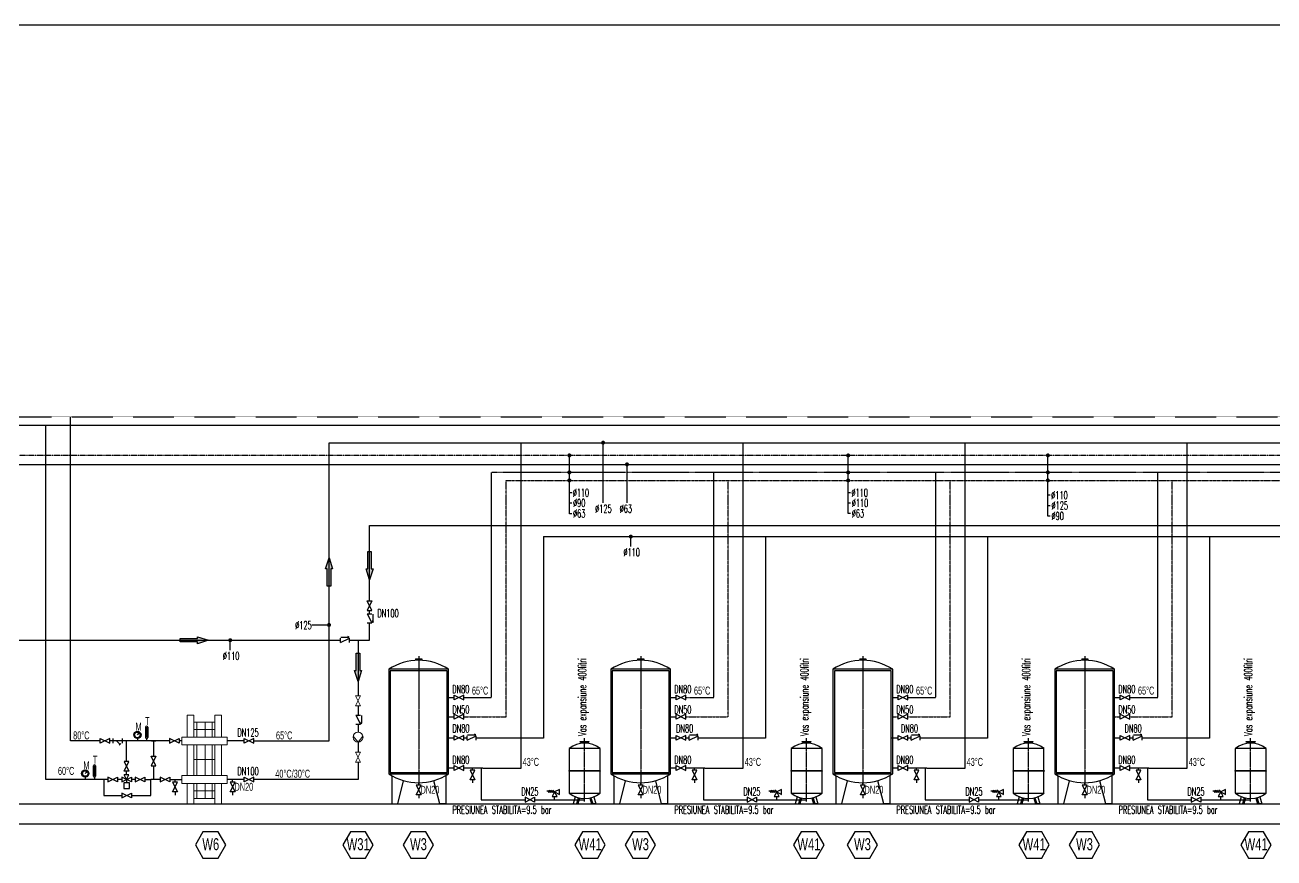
# Model space of a CAD drawing. Header units: inches. Extents: x -213476 to 33124, y -97366 to -68351.
# Drawn here: x -205166 to -192684, y -94996 to -86666 of the extents above; entities that cross this region are included whole.
import ezdxf
from ezdxf.enums import TextEntityAlignment as Align

# ---------------------------------------------------------------- set-up
doc = ezdxf.new("R2010")
doc.units = ezdxf.units.IN
doc.header["$MEASUREMENT"] = 0
doc.set_wipeout_variables(frame=1)
for name, pattern in [('ACAD_ISO06W100', [36, 24, -3, 0, -3, 0, -3, 0, -3]), ('CENTER2', [28.575, 19.05, -3.175, 3.175, -3.175]), ('HIDDEN', [9.525, 6.35, -3.175]), ('SICAKSU', [1.25, 0.625, -0.125, 0.125, -0.125, 0.125, -0.125]), ('SOGUKSU', [1.125, 0.75, -0.125, 0.125, -0.125])]:
    doc.linetypes.add(name, pattern=pattern)
for name, color, linetype in [('duvar', 3, 'Continuous'), ('ok', 7, 'Continuous'), ('T-DAĞITIM', 30, 'Continuous'), ('T-ISICİHAZ', 8, 'Continuous'), ('T-NOT', 7, 'Continuous'), ('t-sicak', 7, 'Continuous'), ('t-sirkülasyon', 7, 'ACAD_ISO06W100'), ('t-soguk', 161, 'Continuous'), ('t-sprinkler-cap', 7, 'Continuous'), ('t-sıcak', 10, 'SICAKSU'), ('t-temiz çap', 7, 'Continuous'), ('T-TOPLAM', 7, 'Continuous'), ('T-TOPLAM-ISITMA', 6, 'Continuous'), ('t-vana', 7, 'Continuous'), ('t-yumuşak su', 7, 'Continuous')]:
    doc.layers.add(name, color=color, linetype=linetype)
for name, color, linetype, lineweight in [('ISICIHAZ', 1, 'Continuous', 0), ('MEP-ARM', 7, 'Continuous', 5), ('MEP-EQP', 7, 'Continuous', 5)]:
    doc.layers.add(name, color=color, linetype=linetype, lineweight=lineweight)
doc.layers.add('t-çap', color=2, linetype='Continuous', true_color=0xffff00)
doc.styles.add('Annotative', font='txt.shx')
doc.styles.add('ARIAL', font='wturkce.shx')
doc.styles.add('CP_ATTR', font='ROMANS.SHX')
doc.styles.add('not', font='WTURKCE.SHX', dxfattribs={"width": 0.6, "height": 10})
doc.styles.get("Standard").update_dxf_attribs({"font": 'arial.ttf'})
doc.styles.add('t-sihsemacap', font='txt.shx', dxfattribs={"width": 0.6, "height": 10})
doc.styles.add('t-temiz çap', font='wturkce.shx', dxfattribs={"width": 0.6, "height": 10})
doc.styles.add('T-TOPLAM', font='txt.shx', dxfattribs={"width": 0.6, "height": 10})
doc.linetypes.add('Yumusaksu', pattern='A,1.5,-0.15,["Ys",Standard,S=0.2,R=0,X=-0.05,Y=-0.05],-0.35', length=2)
pattern_1 = [(135, (188606.97683, 665508.46397), (-0.3977475644, -0.3977475644), [])]

# ---------------------------------------------------------------- blocks, each defined once
blk = doc.blocks.new('A$C12F96355')
at = {"layer": 'ok', "ltscale": 100}
blk.add_hatch(color=256, dxfattribs=at).paths.add_polyline_path([(-16.44, 1), (-16.44, -1), (-6.42, -1), (-6.42, -2.01), (0, 0), (-6.42, 2.01), (-6.42, 1)])
blk.add_lwpolyline([(-6.42, -1), (-16.44, -1), (-16.44, 1), (-6.42, 1), (-6.42, 2.01), (0, 0), (-6.42, -2.01), (-6.42, -1), (-16.44, -1)], dxfattribs=at)
blk = doc.blocks.new('A$C4DAE4E04')
at = {"layer": 'ISICIHAZ', "color": 1, "linetype": 'Continuous'}
for p, q in [((13.69, 0), (0, 0)), ((0, 0), (0, -4.16)), ((13.69, 3.35), (13.69, -24.95)), ((13.69, 3.35), (18.59, 3.35)), ((18.59, -24.95), (18.59, 3.35)), ((37.81, 0), (18.59, 0)), ((37.81, 3.35), (42.71, 3.35)), ((37.81, 3.35), (37.81, -24.95)), ((42.71, -24.95), (42.71, 3.35)), ((55.41, 0), (42.71, 0)), ((55.41, -4.16), (55.41, 0)), ((13.69, -4.16), (0, -4.16)), ((4.32, -17.4), (4.32, -4.14)), ((37.81, -4.16), (18.59, -4.16)), ((55.41, -4.16), (42.71, -4.16)), ((52.08, -17.4), (52.08, -4.14)), ((0, -17.45), (13.69, -17.45)), ((0, -17.45), (0, -21.61)), ((0, -21.61), (13.69, -21.61)), ((18.59, -17.45), (37.81, -17.45)), ((18.59, -21.61), (37.81, -21.61)), ((42.71, -17.45), (55.41, -17.45)), ((42.71, -21.61), (55.41, -21.61)), ((55.41, -21.61), (55.41, -17.45)), ((13.69, -24.95), (18.59, -24.95)), ((37.81, -24.95), (42.71, -24.95))]:
    blk.add_line(p, q, dxfattribs=at)
at = {"layer": 'ISICIHAZ', "color": 7, "linetype": 'Continuous'}
for p, q in [((13.69, -5.99), (4.32, -5.99)), ((9, -17.45), (9, -4.16)), ((37.63, -5.99), (18.59, -5.99)), ((27.74, -17.45), (27.74, -4.16)), ((42.71, -5.99), (52.08, -5.99)), ((47.39, -17.45), (47.39, -4.16)), ((13.69, -10.27), (4.32, -10.27)), ((13.69, -15.49), (4.32, -15.49)), ((37.63, -10.27), (18.59, -10.27)), ((37.63, -15.49), (18.59, -15.49)), ((42.71, -10.27), (52.08, -10.27)), ((42.71, -15.49), (52.08, -15.49))]:
    blk.add_line(p, q, dxfattribs=at)
blk = doc.blocks.new('t-vana')
at = {"color": 7}
blk.add_wipeout([(6, 12), (0, 12), (6, 0), (0, 0), (6, 12), (0, 12)], dxfattribs=at).dxf.layer = 'T-ISICİHAZ'
at = {"layer": 't-vana'}
for p, q in [((6, 12), (0, 12)), ((0, 12), (6, 0)), ((0, 0), (6, 12)), ((6, 0), (0, 0))]:
    blk.add_line(p, q, dxfattribs=at)
blk = doc.blocks.new('CPHS_001')
for p, q in [((-0.5, 0.25), (0.5, -0.25)), ((0.5, 0.25), (-0.5, -0.25)), ((-0.5, -0.25), (-0.5, 0.25)), ((0.5, -0.25), (0.5, 0.25))]:
    blk.add_line(p, q)
at = {"linetype": 'ByBlock', "style": 'CP_ATTR', "flags": 9}
for tag in ['NAME', 'GROUP', 'NUMBER', 'PRODUCER', 'ARTICLE', 'PRODUCT-TYPE', 'ORDER-NO', 'CHARACTER', 'DN', 'PN', 'TEMPERATURE', 'FLOW', 'POWER', 'VOLTAGE', 'WEIGHT', 'OTHER']:
    blk.add_attdef(tag, text='', height=0.00005, dxfattribs=at).set_placement((-0.09, -0.02), align=Align.MIDDLE_LEFT)
blk = doc.blocks.new('CPHS_028')
for q in [(-0.1, 0.49), (-0.1, -0.49)]:
    blk.add_line((0.5, 0), q)
blk.add_circle((0, 0), 0.5)
at = {"linetype": 'ByBlock', "style": 'CP_ATTR', "flags": 9}
for tag in ['NAME', 'GROUP', 'NUMBER', 'PRODUCER', 'ARTICLE', 'PRODUCT-TYPE', 'ORDER-NO', 'CHARACTER', 'DN', 'PN', 'TEMPERATURE', 'FLOW', 'POWER', 'VOLTAGE', 'WEIGHT', 'OTHER']:
    blk.add_attdef(tag, text='', height=0.00005, dxfattribs=at).set_placement((-0.09, -0.02), align=Align.MIDDLE_LEFT)
blk = doc.blocks.new('A$C4AF82138')
at = {"layer": 't-vana', "color": 7}
for p, q in [((-0.4, -9), (-2.2, -9)), ((0.7, -10.5), (-0.4, -9)), ((2.9, -10.5), (0.7, -7.4)), ((0.7, -7.4), (0.7, -10.5)), ((2.9, -7.4), (2.9, -10.5)), ((5.3, -10.5), (2.9, -7.4)), ((7.6, -9.8), (5.3, -7.4)), ((5.3, -7.4), (5.3, -10.5)), ((7.6, -19.5), (7.6, -15.7))]:
    blk.add_line(p, q, dxfattribs=at)
at = {"layer": 't-vana'}
for p, q in [((7.6, -9.8), (4.6, -15.7)), ((13.6, -6.7), (7.6, -9.8)), ((7.6, -9.8), (13.6, -12.8)), ((10.6, -15.7), (7.6, -9.8)), ((13.6, -12.8), (13.6, -6.7)), ((4.6, -15.7), (10.6, -15.7))]:
    blk.add_line(p, q, dxfattribs=at)

msp = doc.modelspace()

# ---------------------------------------------------------------- hatches: boundary and pattern name
at = {"layer": 'T-ISICİHAZ'}
h = msp.add_hatch(dxfattribs=at)
h.set_pattern_fill('ANSI31', scale=4.5, angle=90, style=0)
h.set_pattern_definition(pattern_1)
h.paths.add_polyline_path([(-204025, -93744), (-204025, -93754), (-204030, -93750)])
h.paths.add_polyline_path([(-204025, -93744), (-204030, -93750), (-204035, -93746)])
h = msp.add_hatch(dxfattribs=at)
h.set_pattern_fill('ANSI31', scale=4.5, angle=90, style=0)
h.set_pattern_definition(pattern_1)
h.paths.add_polyline_path([(-204546, -94130), (-204546, -94140), (-204551, -94136)])
h.paths.add_polyline_path([(-204546, -94130), (-204551, -94136), (-204556, -94132)])

# ---------------------------------------------------------------- linework, layer by layer
at = {"layer": 'duvar', "color": 3, "lineweight": -3}
for p, q in [((-213011, -94454), (-13803, -94454)), ((-213011, -94654), (-13803, -94654))]:
    msp.add_line(p, q, dxfattribs=at)
at = {"layer": 'T-DAĞITIM', "linetype": 'HIDDEN', "lineweight": -3, "ltscale": 0.05}
msp.add_line((-212586, -90583), (-169772, -90583), dxfattribs=at)
at = {"layer": 'T-DAĞITIM', "ltscale": 0.05}
for p, q in [((-204712, -93825), (-204712, -90583)), ((-212750, -90667), (-169772, -90667)), ((-204959, -94211), (-204959, -90667)), ((-203601, -93825), (-204712, -93825)), ((-203901, -93825), (-203859, -93825)), ((-203882, -93825), (-203882, -94211)), ((-204380, -94211), (-204959, -94211)), ((-204380, -94211), (-204380, -94371)), ((-204199, -94211), (-204241, -94211)), ((-204066, -94211), (-204103, -94211)), ((-203815, -94211), (-203908, -94211)), ((-203908, -94371), (-203908, -94211)), ((-204380, -94371), (-204202, -94371)), ((-204102, -94371), (-203908, -94371))]:
    msp.add_line(p, q, dxfattribs=at)
at = {"layer": 'T-DAĞITIM', "color": 6, "ltscale": 0.05}
for p, q in [((-202128, -90843), (-173585, -90843)), ((-200209, -94096), (-200209, -90843)), ((-197990, -94096), (-197990, -90843)), ((-195772, -94096), (-195772, -90843)), ((-193553, -94096), (-193553, -90843)), ((-202977, -93825), (-203148, -93825)), ((-200592, -94096), (-200209, -94096)), ((-198373, -94096), (-197990, -94096)), ((-196155, -94096), (-195772, -94096)), ((-193936, -94096), (-193553, -94096))]:
    msp.add_line(p, q, dxfattribs=at)
at = {"layer": 'T-DAĞITIM', "ltscale": 0.1}
msp.add_line((-204151, -94164), (-204151, -94127), dxfattribs=at)
at = {"layer": 'T-DAĞITIM', "color": 6, "ltscale": 0.05}
for points in [[(-202128, -93825), (-202128, -90843)], [(-205420, -92818), (-202013, -92818)], [(-201923, -92818), (-201838, -92818), (-201838, -93374)], [(-201838, -93474), (-201838, -93568)], [(-201838, -93658), (-201838, -93737)], [(-201838, -93837), (-201838, -93937)], [(-200606, -94096), (-200606, -94413), (-199574, -94413), (-199574, -94401)], [(-198387, -94096), (-198387, -94413), (-197355, -94413), (-197355, -94401)], [(-196169, -94096), (-196169, -94413), (-195137, -94413), (-195137, -94401)], [(-193950, -94096), (-193950, -94413), (-192918, -94413), (-192918, -94401)]]:
    msp.add_lwpolyline(points, dxfattribs=at)
at = {"layer": 'T-ISICİHAZ', "color": 7}
for p, q in [((-200933, -93108), (-201531, -93108)), ((-201263, -93004), (-201263, -93019)), ((-201263, -93004), (-201201, -93004)), ((-201201, -93004), (-201201, -93019)), ((-198714, -93108), (-199312, -93108)), ((-199044, -93004), (-199044, -93019)), ((-199044, -93004), (-198982, -93004)), ((-198982, -93004), (-198982, -93019)), ((-196495, -93108), (-197093, -93108)), ((-196825, -93004), (-196825, -93019)), ((-196825, -93004), (-196763, -93004)), ((-196763, -93004), (-196763, -93019)), ((-194277, -93108), (-194875, -93108)), ((-194606, -93004), (-194606, -93019)), ((-194606, -93004), (-194545, -93004)), ((-194545, -93004), (-194545, -93019)), ((-200948, -93123), (-201516, -93123)), ((-201516, -93123), (-201516, -94140)), ((-200948, -94140), (-200948, -93123)), ((-198729, -93123), (-199297, -93123)), ((-199297, -93123), (-199297, -94140)), ((-198729, -94140), (-198729, -93123)), ((-196510, -93123), (-197078, -93123)), ((-197078, -93123), (-197078, -94140)), ((-196510, -94140), (-196510, -93123)), ((-194291, -93123), (-194860, -93123)), ((-194860, -93123), (-194860, -94140)), ((-194291, -94140), (-194291, -93123)), ((-203963, -93688), (-203963, -93790)), ((-203951, -93688), (-203951, -93790)), ((-203951, -93699), (-203951, -93689)), ((-203951, -93689), (-203951, -93689)), ((-203940, -93688), (-203940, -93790)), ((-204043, -93765), (-204025, -93744)), ((-204043, -93801), (-204043, -93825)), ((-204025, -93744), (-204035, -93746)), ((-204025, -93754), (-204035, -93746)), ((-204025, -93744), (-204025, -93754)), ((-203952, -93801), (-203952, -93825)), ((-199618, -93830), (-199530, -93830)), ((-199618, -93838), (-199618, -93830)), ((-199530, -93838), (-199618, -93838)), ((-199605, -93838), (-199605, -93851)), ((-199542, -93851), (-199542, -93839)), ((-199530, -93830), (-199530, -93838)), ((-197399, -93830), (-197312, -93830)), ((-197399, -93838), (-197399, -93830)), ((-197312, -93838), (-197399, -93838)), ((-197386, -93838), (-197386, -93851)), ((-197323, -93851), (-197323, -93839)), ((-197312, -93830), (-197312, -93838)), ((-195180, -93830), (-195093, -93830)), ((-195180, -93838), (-195180, -93830)), ((-195093, -93838), (-195180, -93838)), ((-195168, -93838), (-195168, -93851)), ((-195104, -93851), (-195104, -93839)), ((-195093, -93830), (-195093, -93838)), ((-192961, -93830), (-192874, -93830)), ((-192961, -93838), (-192961, -93830)), ((-192874, -93838), (-192961, -93838)), ((-192949, -93838), (-192949, -93851)), ((-192885, -93851), (-192885, -93839)), ((-192874, -93830), (-192874, -93838)), ((-199420, -93901), (-199728, -93901)), ((-199728, -93901), (-199728, -94121)), ((-199420, -94121), (-199420, -93901)), ((-197201, -93901), (-197509, -93901)), ((-197509, -93901), (-197509, -94121)), ((-197201, -94121), (-197201, -93901)), ((-194983, -93901), (-195290, -93901)), ((-195290, -93901), (-195290, -94121)), ((-194983, -94121), (-194983, -93901)), ((-192764, -93901), (-193072, -93901)), ((-193072, -93901), (-193072, -94121)), ((-192764, -94121), (-192764, -93901)), ((-204484, -94074), (-204484, -94176)), ((-204472, -94074), (-204472, -94176)), ((-204472, -94085), (-204472, -94075)), ((-204472, -94075), (-204472, -94075)), ((-204461, -94074), (-204461, -94176)), ((-200695, -94117), (-200695, -94096)), ((-198476, -94117), (-198476, -94096)), ((-196257, -94117), (-196257, -94096)), ((-194039, -94117), (-194039, -94096)), ((-204564, -94151), (-204546, -94130)), ((-204564, -94187), (-204564, -94211)), ((-204546, -94130), (-204556, -94132)), ((-204546, -94140), (-204556, -94132)), ((-204546, -94130), (-204546, -94140)), ((-204472, -94187), (-204472, -94211)), ((-203667, -94239), (-203667, -94211)), ((-203091, -94239), (-203091, -94211)), ((-201516, -94140), (-200948, -94140)), ((-200695, -94213), (-200695, -94245)), ((-199728, -94121), (-199420, -94121)), ((-199728, -94128), (-199728, -94349)), ((-199420, -94128), (-199728, -94128)), ((-199420, -94349), (-199420, -94128)), ((-199297, -94140), (-198729, -94140)), ((-198476, -94213), (-198476, -94245)), ((-197509, -94121), (-197201, -94121)), ((-197509, -94128), (-197509, -94349)), ((-197202, -94128), (-197509, -94128)), ((-197201, -94349), (-197201, -94128)), ((-197078, -94140), (-196510, -94140)), ((-196257, -94213), (-196257, -94245)), ((-195290, -94121), (-194983, -94121)), ((-195290, -94128), (-195290, -94349)), ((-194983, -94128), (-195290, -94128)), ((-194983, -94349), (-194983, -94128)), ((-194860, -94140), (-194291, -94140)), ((-194039, -94213), (-194039, -94245)), ((-193072, -94121), (-192764, -94121)), ((-193072, -94128), (-193072, -94349)), ((-192764, -94128), (-193072, -94128)), ((-192764, -94349), (-192764, -94128)), ((-203667, -94335), (-203667, -94366)), ((-203091, -94335), (-203091, -94366)), ((-201232, -94269), (-201232, -94248)), ((-201232, -94365), (-201232, -94396)), ((-199728, -94349), (-199420, -94349)), ((-199013, -94269), (-199013, -94248)), ((-199013, -94365), (-199013, -94396)), ((-197509, -94349), (-197201, -94349)), ((-196794, -94269), (-196794, -94248)), ((-196794, -94365), (-196794, -94396)), ((-195290, -94349), (-194983, -94349)), ((-194576, -94269), (-194576, -94248)), ((-194576, -94365), (-194576, -94396)), ((-193072, -94349), (-192764, -94349)), ((-199667, -94383), (-199687, -94454)), ((-199687, -94454), (-199643, -94454)), ((-199638, -94393), (-199655, -94454)), ((-199626, -94396), (-199643, -94454)), ((-199522, -94396), (-199505, -94454)), ((-199510, -94393), (-199493, -94454)), ((-199461, -94454), (-199505, -94454)), ((-199481, -94383), (-199461, -94454)), ((-197448, -94383), (-197468, -94454)), ((-197468, -94454), (-197424, -94454)), ((-197419, -94393), (-197436, -94454)), ((-197408, -94396), (-197424, -94454)), ((-197303, -94396), (-197287, -94454)), ((-197291, -94393), (-197274, -94454)), ((-197242, -94454), (-197287, -94454)), ((-197262, -94383), (-197242, -94454)), ((-195230, -94383), (-195250, -94454)), ((-195250, -94454), (-195205, -94454)), ((-195201, -94393), (-195218, -94454)), ((-195189, -94396), (-195205, -94454)), ((-195084, -94396), (-195068, -94454)), ((-195073, -94393), (-195055, -94454)), ((-195024, -94454), (-195068, -94454)), ((-195044, -94383), (-195024, -94454)), ((-193011, -94383), (-193031, -94454)), ((-193031, -94454), (-192987, -94454)), ((-192982, -94393), (-192999, -94454)), ((-192970, -94396), (-192987, -94454)), ((-192866, -94396), (-192849, -94454)), ((-192854, -94393), (-192837, -94454)), ((-192805, -94454), (-192849, -94454)), ((-192825, -94383), (-192805, -94454))]:
    msp.add_line(p, q, dxfattribs=at)
at = {"layer": 'T-ISICİHAZ', "color": 240}
for p, q in [((-201531, -93108), (-201531, -94155)), ((-200933, -94155), (-200933, -93108)), ((-199312, -93108), (-199312, -94155)), ((-198714, -94155), (-198714, -93108)), ((-197093, -93108), (-197093, -94155)), ((-196495, -94155), (-196495, -93108)), ((-194875, -93108), (-194875, -94155)), ((-194277, -94155), (-194277, -93108)), ((-201531, -94155), (-200933, -94155)), ((-201501, -94173), (-201501, -94454)), ((-201441, -94454), (-201383, -94223)), ((-201022, -94454), (-201080, -94223)), ((-200962, -94173), (-200962, -94454)), ((-199312, -94155), (-198714, -94155)), ((-199282, -94173), (-199282, -94454)), ((-199222, -94454), (-199164, -94223)), ((-198804, -94454), (-198861, -94223)), ((-198744, -94173), (-198744, -94454)), ((-197093, -94155), (-196495, -94155)), ((-197063, -94173), (-197063, -94454)), ((-197004, -94454), (-196946, -94223)), ((-196585, -94454), (-196643, -94223)), ((-196525, -94173), (-196525, -94454)), ((-194875, -94155), (-194277, -94155)), ((-194845, -94173), (-194845, -94454)), ((-194785, -94454), (-194727, -94223)), ((-194366, -94454), (-194424, -94223)), ((-194306, -94173), (-194306, -94454)), ((-201501, -94454), (-201441, -94454)), ((-200962, -94454), (-201022, -94454)), ((-199282, -94454), (-199222, -94454)), ((-198744, -94454), (-198804, -94454)), ((-197063, -94454), (-197004, -94454)), ((-196525, -94454), (-196585, -94454)), ((-194845, -94454), (-194785, -94454)), ((-194306, -94454), (-194366, -94454))]:
    msp.add_line(p, q, dxfattribs=at)
at = {"layer": 'T-ISICİHAZ', "color": 7, "linetype": 'CENTER2'}
for p, q in [((-201232, -92998), (-201232, -94269)), ((-199013, -92998), (-199013, -94269)), ((-196794, -92998), (-196794, -94269)), ((-194576, -92998), (-194576, -94269))]:
    msp.add_line(p, q, dxfattribs=at)
at = {"layer": 'T-ISICİHAZ', "color": 7, "linetype": 'CENTER2', "ltscale": 0.8}
for p, q in [((-199574, -94430), (-199574, -93797)), ((-197355, -94430), (-197355, -93797)), ((-195137, -94430), (-195137, -93797)), ((-192918, -94430), (-192918, -93797))]:
    msp.add_line(p, q, dxfattribs=at)
at = {"layer": 'T-ISICİHAZ', "color": 4}
for points in [[(-203388, -94996), (-203236, -94996), (-203160, -94865), (-203236, -94734), (-203388, -94734), (-203464, -94865)], [(-201913, -94996), (-201762, -94996), (-201686, -94865), (-201762, -94734), (-201913, -94734), (-201989, -94865)], [(-201311, -94996), (-201159, -94996), (-201084, -94865), (-201159, -94734), (-201311, -94734), (-201387, -94865)], [(-199595, -94996), (-199443, -94996), (-199367, -94865), (-199443, -94734), (-199595, -94734), (-199671, -94865)], [(-199092, -94996), (-198941, -94996), (-198865, -94865), (-198941, -94734), (-199092, -94734), (-199168, -94865)], [(-197409, -94996), (-197257, -94996), (-197181, -94865), (-197257, -94734), (-197409, -94734), (-197485, -94865)], [(-196874, -94996), (-196722, -94996), (-196646, -94865), (-196722, -94734), (-196874, -94734), (-196950, -94865)], [(-195158, -94996), (-195006, -94996), (-194930, -94865), (-195006, -94734), (-195158, -94734), (-195234, -94865)], [(-194655, -94996), (-194503, -94996), (-194427, -94865), (-194503, -94734), (-194655, -94734), (-194731, -94865)], [(-192940, -94996), (-192788, -94996), (-192713, -94865), (-192788, -94734), (-192940, -94734), (-193016, -94865)]]:
    msp.add_lwpolyline(points, close=True, dxfattribs=at)
at = {"layer": 'T-ISICİHAZ', "color": 7}
for centre, radius in [((-204043, -93765), 36), ((-204043, -93765), 28), ((-204564, -94151), 36), ((-204564, -94151), 28)]:
    msp.add_circle(centre, radius, dxfattribs=at)
at = {"layer": 'T-ISICİHAZ', "color": 240}
for centre, start, end in [((-201232, -93562), 56.6015, 123.3985), ((-199013, -93562), 56.6015, 123.3985), ((-196794, -93562), 56.6015, 123.3985), ((-194576, -93562), 56.6015, 123.3985), ((-201232, -93701), 236.6015, 303.3985), ((-199013, -93701), 236.6015, 303.3985), ((-196794, -93701), 236.6015, 303.3985), ((-194576, -93701), 236.6015, 303.3985)]:
    msp.add_arc(centre, 543, start, end, dxfattribs=at)
at = {"layer": 'T-ISICİHAZ', "color": 7}
for centre, radius, start, end in [((-203951, -93688), 11.2, 0, 180), ((-203951, -93790), 11.2, 180, 0), ((-199573, -94098), 250, 52.0694, 127.9306), ((-197355, -94098), 250, 52.0694, 127.9306), ((-195136, -94098), 250, 52.0694, 127.9306), ((-192917, -94098), 250, 52.0694, 127.9306), ((-204472, -94074), 11.2, 0, 180), ((-204472, -94176), 11.2, 180, 0), ((-199728, -94124), 3.58, 90, 270), ((-199420, -94124), 3.58, 270, 90), ((-197509, -94124), 3.58, 90, 270), ((-197201, -94124), 3.58, 270, 90), ((-195290, -94124), 3.58, 90, 270), ((-194983, -94124), 3.58, 270, 90), ((-193072, -94124), 3.58, 90, 270), ((-192764, -94124), 3.58, 270, 90), ((-199573, -94151), 250, 232.0694, 307.9306), ((-197355, -94151), 250, 232.0694, 307.9306), ((-195136, -94151), 250, 232.0694, 307.9306), ((-192917, -94151), 250, 232.0694, 307.9306)]:
    msp.add_arc(centre, radius, start, end, dxfattribs=at)
at = {"layer": 't-sirkülasyon', "ltscale": 0.04}
for p, q in [((-200358, -91220), (-171612, -91220)), ((-200358, -93583), (-200358, -91220)), ((-198140, -93583), (-198140, -91220)), ((-195921, -93583), (-195921, -91220)), ((-193702, -93583), (-193702, -91220)), ((-200933, -93583), (-200878, -93583)), ((-200781, -93583), (-200358, -93583)), ((-198714, -93583), (-198659, -93583)), ((-198563, -93583), (-198140, -93583)), ((-196495, -93583), (-196440, -93583)), ((-196344, -93583), (-195921, -93583)), ((-194277, -93583), (-194222, -93583)), ((-194125, -93583), (-193702, -93583))]:
    msp.add_line(p, q, dxfattribs=at)
at = {"layer": 't-soguk', "linetype": 'SOGUKSU'}
msp.add_line((-169772, -90970), (-208455, -90970), dxfattribs=at)
at = {"layer": 't-sprinkler-cap', "color": 7}
msp.add_line((-202977, -94211), (-203148, -94211), dxfattribs=at)
at = {"layer": 't-sıcak'}
for p, q in [((-169772, -91140), (-200503, -91140)), ((-200503, -93390), (-200503, -91140)), ((-198284, -93390), (-198284, -91140)), ((-196065, -93390), (-196065, -91140)), ((-193847, -93390), (-193847, -91140)), ((-201232, -92977), (-201232, -93004)), ((-199013, -92977), (-199013, -93004)), ((-196794, -92977), (-196794, -93004)), ((-194576, -92977), (-194576, -93004)), ((-200933, -93390), (-200878, -93390)), ((-200781, -93390), (-200503, -93390)), ((-198714, -93390), (-198659, -93390)), ((-198563, -93390), (-198284, -93390)), ((-196495, -93390), (-196440, -93390)), ((-196344, -93390), (-196065, -93390)), ((-194277, -93390), (-194222, -93390)), ((-194125, -93390), (-193847, -93390))]:
    msp.add_line(p, q, dxfattribs=at)
at = {"layer": 't-temiz çap', "color": 7, "ltscale": 0.5}
for p, q in [((-199389, -91445), (-199389, -90843)), ((-199726, -91553), (-199726, -90970)), ((-196940, -91551), (-196940, -90970)), ((-194944, -91577), (-194944, -90970)), ((-199150, -91445), (-199150, -91060)), ((-199702, -91345), (-199726, -91345)), ((-196916, -91343), (-196940, -91343)), ((-194920, -91369), (-194944, -91369)), ((-199702, -91449), (-199726, -91449)), ((-196916, -91447), (-196940, -91447)), ((-194920, -91473), (-194944, -91473)), ((-199702, -91553), (-199726, -91553)), ((-196916, -91551), (-196940, -91551)), ((-194920, -91577), (-194944, -91577))]:
    msp.add_line(p, q, dxfattribs=at)
at = {"layer": 't-temiz çap', "color": 7}
for p, q in [((-199112, -91881), (-199112, -91782)), ((-202300, -92665), (-202128, -92665)), ((-203115, -92917), (-203115, -92818))]:
    msp.add_line(p, q, dxfattribs=at)
at = {"layer": 't-temiz çap', "color": 7, "const_width": 20}
for points in [[(-199399, -90843, 1), (-199379, -90843, 1)], [(-199160, -91060, 1), (-199140, -91060, 1)], [(-199122, -91782, 1), (-199102, -91782, 1)], [(-202138, -92665, 1), (-202118, -92665, 1)], [(-203125, -92818, 1), (-203105, -92818, 1)]]:
    msp.add_lwpolyline(points, format="xyb", close=True, dxfattribs=at)
at = {"layer": 'T-TOPLAM', "color": 7}
for p, q in [((-204064, -93742), (-204067, -93739)), ((-204053, -93735), (-204054, -93731)), ((-204039, -93734), (-204039, -93730)), ((-204027, -93738), (-204025, -93734)), ((-204075, -93765), (-204079, -93765)), ((-204072, -93752), (-204076, -93751)), ((-204072, -93779), (-204076, -93780)), ((-204064, -93789), (-204067, -93792)), ((-204053, -93796), (-204054, -93800)), ((-204039, -93797), (-204039, -93801)), ((-204027, -93793), (-204025, -93797)), ((-204017, -93747), (-204014, -93744)), ((-204017, -93784), (-204014, -93787)), ((-204011, -93759), (-204008, -93758)), ((-204011, -93772), (-204008, -93773)), ((-204560, -94120), (-204560, -94116)), ((-204596, -94151), (-204600, -94151)), ((-204593, -94138), (-204597, -94137)), ((-204593, -94164), (-204597, -94166)), ((-204585, -94128), (-204588, -94125)), ((-204585, -94175), (-204588, -94178)), ((-204574, -94121), (-204575, -94117)), ((-204574, -94182), (-204575, -94186)), ((-204560, -94183), (-204560, -94187)), ((-204548, -94124), (-204546, -94120)), ((-204548, -94179), (-204546, -94183)), ((-204538, -94133), (-204535, -94130)), ((-204538, -94170), (-204535, -94173)), ((-204532, -94145), (-204529, -94144)), ((-204532, -94158), (-204529, -94159))]:
    msp.add_line(p, q, dxfattribs=at)
at = {"layer": 'T-TOPLAM-ISITMA', "color": 132}
for p, q in [((-201723, -92554), (-201723, -91671)), ((-201723, -91671), (-173360, -91671)), ((-199984, -91782), (-173360, -91782)), ((-199984, -91782), (-199984, -93796)), ((-197765, -91782), (-197765, -93796)), ((-195547, -91782), (-195547, -93796)), ((-193328, -91782), (-193328, -93796)), ((-201723, -92818), (-201723, -92644)), ((-199984, -93796), (-200657, -93796)), ((-197765, -93796), (-198438, -93796)), ((-195547, -93796), (-196220, -93796)), ((-193328, -93796), (-194001, -93796))]:
    msp.add_line(p, q, dxfattribs=at)
for points in [[(-201838, -92818), (-201723, -92818)], [(-200748, -93796), (-200948, -93796)], [(-198529, -93796), (-198729, -93796)], [(-196310, -93796), (-196510, -93796)], [(-194091, -93796), (-194291, -93796)]]:
    msp.add_lwpolyline(points, dxfattribs=at)
at = {"layer": 't-vana'}
for p, q in [((-201746, -92644), (-201700, -92644)), ((-201697, -92629), (-201691, -92641)), ((-201685, -92629), (-201697, -92629)), ((-201691, -92641), (-201685, -92629)), ((-202013, -92841), (-201923, -92796)), ((-202013, -92841), (-202013, -92796)), ((-202009, -92786), (-201939, -92786)), ((-201927, -92786), (-201939, -92780)), ((-201939, -92780), (-201939, -92792)), ((-201939, -92792), (-201927, -92786)), ((-201923, -92841), (-201923, -92796)), ((-201860, -93568), (-201815, -93658)), ((-201860, -93568), (-201815, -93568)), ((-201805, -93572), (-201805, -93642)), ((-201860, -93658), (-201815, -93658)), ((-201811, -93642), (-201805, -93655)), ((-201799, -93642), (-201811, -93642)), ((-201805, -93655), (-201799, -93642)), ((-204251, -93825), (-204217, -93859)), ((-204226, -93867), (-204209, -93851)), ((-204195, -93801), (-204195, -93849)), ((-200661, -93763), (-200673, -93757)), ((-200673, -93757), (-200673, -93769)), ((-200673, -93769), (-200661, -93763)), ((-200657, -93818), (-200657, -93773)), ((-198442, -93763), (-198454, -93757)), ((-198454, -93757), (-198454, -93769)), ((-198454, -93769), (-198442, -93763)), ((-198438, -93818), (-198438, -93773)), ((-196223, -93763), (-196236, -93757)), ((-196236, -93757), (-196236, -93769)), ((-196236, -93769), (-196223, -93763)), ((-196220, -93818), (-196220, -93773)), ((-194005, -93763), (-194017, -93757)), ((-194017, -93757), (-194017, -93769)), ((-194017, -93769), (-194005, -93763)), ((-194001, -93818), (-194001, -93773))]:
    msp.add_line(p, q, dxfattribs=at)
at = {"layer": 't-yumuşak su', "color": 52, "linetype": 'Yumusaksu', "ltscale": 0.7}
for p, q in [((-211797, -86666, 0), (-138070, -86666, 0)), ((-213042, -91060), (-169772, -91060))]:
    msp.add_line(p, q, dxfattribs=at)
at = {"layer": 't-çap', "color": 7, "const_width": 20}
for points in [[(-199736, -90970, 1), (-199716, -90970, 1)], [(-196950, -90970, 1), (-196930, -90970, 1)], [(-194954, -90970, 1), (-194934, -90970, 1)], [(-199736, -91140, 1), (-199716, -91140, 1)], [(-196950, -91140, 1), (-196930, -91140, 1)], [(-194954, -91140, 1), (-194934, -91140, 1)], [(-199736, -91220, 1), (-199716, -91220, 1)], [(-196950, -91220, 1), (-196930, -91220, 1)], [(-194954, -91220, 1), (-194934, -91220, 1)]]:
    msp.add_lwpolyline(points, format="xyb", close=True, dxfattribs=at)

# ---------------------------------------------------------------- block references
at = {"layer": 'MEP-ARM', "lineweight": 20, "yscale": 100, "zscale": 0.5}
for p, xscale, rotation in [((-201838, -93424), 100, 89.99999999999999), ((-201838, -93987), -100, 90)]:
    msp.add_blockref('CPHS_001', p, dxfattribs=dict(at, xscale=xscale, rotation=rotation))
at = {"layer": 'MEP-EQP', "xscale": 100, "yscale": 100, "zscale": 0.5, "rotation": 270}
msp.add_blockref('CPHS_028', (-201838, -93787), dxfattribs=at)
at = {"layer": 'ok', "color": 0, "ltscale": 100, "xscale": 17.27999999979511, "yscale": 17.27999999979511, "zscale": 17.27999999979511}
for p, rotation in [((-202128, -91993), 89.99999999999999), ((-201723, -92214), 270), ((-201838, -93231), 270)]:
    msp.add_blockref('A$C12F96355', p, dxfattribs=dict(at, rotation=rotation))
msp.add_blockref('A$C12F96355', (-203331, -92818), dxfattribs=at)
at = {"layer": 'T-DAĞITIM', "ltscale": 0.05, "xscale": 16, "yscale": 16, "zscale": 16, "rotation": 270}
msp.add_blockref('A$C4DAE4E04', (-203201, -93567), dxfattribs=at)
at = {"layer": 't-vana', "xscale": 8, "yscale": 8, "zscale": 8}
for p in [(-199934, -94257), (-197715, -94257), (-195496, -94257), (-193278, -94257)]:
    msp.add_blockref('A$C4AF82138', p, dxfattribs=at)

# ---------------------------------------------------------------- texts
at = {"layer": 'T-DAĞITIM', "color": 6, "ltscale": 0.05, "style": 'T-TOPLAM', "width": 0.6}
for s, p in [('%%C125', (-199468, -91543)), ('%%C125', (-202466, -92708)), ('%%C110', (-203189, -93015))]:
    msp.add_text(s, height=80, dxfattribs=at).set_placement(p)
at = {"layer": 'T-DAĞITIM', "ltscale": 0.05, "style": 'not', "width": 0.6}
for s, p in [('80%%DC', (-204685, -93810)), ('60%%DC', (-204837, -94165))]:
    msp.add_text(s, height=80, dxfattribs=at).set_placement(p)
at = {"layer": 'T-ISICİHAZ', "color": 7, "width": 0.6}
for s, p in [('T', (-203967, -93667)), ('M', (-204062, -93723)), ('T', (-204488, -94053)), ('M', (-204583, -94109))]:
    msp.add_text(s, height=80, dxfattribs=at).set_placement(p)
at = {"layer": 'T-ISICİHAZ', "color": 7, "style": 'ARIAL', "width": 0.7}
for s, p in [('W6', (-203310, -94918)), ('W31', (-201836, -94918)), ('W3', (-201234, -94918)), ('W41', (-199518, -94918)), ('W3', (-199015, -94918)), ('W41', (-197332, -94918)), ('W3', (-196797, -94918)), ('W41', (-195081, -94918)), ('W3', (-194578, -94918)), ('W41', (-192863, -94918))]:
    msp.add_text(s, height=120, dxfattribs=at).set_placement(p, align=Align.CENTER)
at = {"layer": 'T-NOT', "color": 6, "style": 'not', "width": 0.6}
for s, p in [('65%%DC', (-200700, -93362)), ('65%%DC', (-198481, -93362)), ('65%%DC', (-196262, -93362)), ('65%%DC', (-194044, -93362)), ('65%%DC', (-202658, -93810)), ('40%%DC/30%%DC', (-202665, -94193)), ('43%%DC', (-200193, -94075)), ('43%%DC', (-197974, -94075)), ('43%%DC', (-195756, -94075)), ('43%%DC', (-193537, -94075))]:
    msp.add_text(s, height=80, dxfattribs=at).set_placement(p)
at = {"layer": 't-sicak', "color": 10, "linetype": 'Continuous', "style": 't-sihsemacap', "width": 0.6}
for s, p in [('%%C90', (-199690, -91446)), ('%%C110', (-196904, -91445)), ('%%C125', (-194908, -91471))]:
    msp.add_text(s, height=80, dxfattribs=at).set_placement(p, align=Align.MIDDLE_LEFT)
at = {"layer": 't-sirkülasyon', "ltscale": 0.04, "style": 't-sihsemacap', "width": 0.6}
for s, p in [('%%C63', (-199690, -91551)), ('%%C63', (-196904, -91550)), ('%%C90', (-194908, -91576))]:
    msp.add_text(s, height=80, dxfattribs=at).set_placement(p, align=Align.MIDDLE_LEFT)
at = {"layer": 't-temiz çap', "color": 161, "linetype": 'Continuous', "style": 't-sihsemacap', "width": 0.6}
for p in [(-199693, -91344), (-196907, -91343), (-194911, -91369)]:
    msp.add_text('%%C110', height=80, dxfattribs=at).set_placement(p, align=Align.MIDDLE_LEFT)
at = {"layer": 't-temiz çap', "color": 7, "style": 'T-TOPLAM', "width": 0.6}
msp.add_text('DN100', height=80, dxfattribs=at).set_placement((-201644, -92589))
at = {"layer": 'T-TOPLAM', "color": 150, "style": 'Annotative', "width": 0.6}
for p in [(-199557, -93775), (-197338, -93775), (-195120, -93775), (-192901, -93775)]:
    msp.add_text('Vas expansiune 400litri', height=80, rotation=90, dxfattribs=at).set_placement(p)
for p in [(-200894, -94553), (-198676, -94553), (-196457, -94553), (-194238, -94553)]:
    msp.add_text('PRESIUNEA STABILITA=9.5 bar', height=80, dxfattribs=at).set_placement(p)
at = {"layer": 'T-TOPLAM-ISITMA', "color": 132, "style": 'T-TOPLAM', "width": 0.6}
msp.add_text('%%C110', height=80, dxfattribs=at).set_placement((-199186, -91978))
at = {"layer": 't-yumuşak su', "color": 52, "linetype": 'Yumusaksu', "ltscale": 0.7, "style": 'T-TOPLAM', "width": 0.6}
msp.add_text('%%C63', height=80, dxfattribs=at).set_placement((-199224, -91543))

# ---------------------------------------------------------------- next in the draw order: block references
at = {"layer": 't-vana', "yscale": 8, "zscale": 8}
for p, xscale, rotation in [((-201699, -92424), 8, 180), ((-200878, -93366), 8, 270), ((-198659, -93366), 8, 270), ((-196440, -93366), 8, 270), ((-194222, -93366), 8, 270), ((-200878, -93559), 8, 270), ((-198659, -93559), 8, 270), ((-196440, -93559), 8, 270), ((-194222, -93559), 8, 270), ((-204318, -93801), -8, 89.99999999999977), ((-203625, -93849), 8, 90.00000000000001), ((-202881, -93801), -8, 89.99999999999977), ((-200878, -93771), 8, 270), ((-198659, -93771), 8, 270), ((-196441, -93771), 8, 270), ((-194222, -93771), 8, 270), ((-203858, -93977), 8, 180), ((-204175, -94031), -8, 180), ((-200878, -94072), 8, 270), ((-198659, -94072), 8, 270), ((-196441, -94072), 8, 270), ((-194222, -94072), 8, 270), ((-204337, -94235), -8, 270), ((-203691, -94239), -8, 180), ((-203115, -94239), -8, 180), ((-202881, -94187), -8, 89.99999999999977), ((-204198, -94395), -8, 270), ((-200073, -94437), 8, 89.99999999999997), ((-197855, -94437), 8, 89.99999999999997), ((-195636, -94437), 8, 89.99999999999997), ((-193417, -94437), 8, 89.99999999999997)]:
    msp.add_blockref('t-vana', p, dxfattribs=dict(at, xscale=xscale, rotation=rotation))
at = {"layer": 't-vana', "extrusion": (0, 0, -1), "xscale": 8, "yscale": 8, "zscale": -8, "rotation": 180}
for p in [(201256, -94269), (199037, -94269), (196818, -94269), (194600, -94269)]:
    msp.add_blockref('t-vana', p, dxfattribs=at)

# ---------------------------------------------------------------- next in the draw order: linework, layer by layer
at = {"layer": 'T-DAĞITIM', "ltscale": 0.05}
for p, q in [((-204151, -94031), (-204151, -93825)), ((-204337, -94211), (-204380, -94211))]:
    msp.add_line(p, q, dxfattribs=at)
at = {"layer": 'T-DAĞITIM', "color": 6, "ltscale": 0.05}
for p, q in [((-202881, -93825), (-202128, -93825)), ((-200878, -94096), (-200933, -94096)), ((-200592, -94096), (-200782, -94096)), ((-198659, -94096), (-198714, -94096)), ((-198373, -94096), (-198563, -94096)), ((-196441, -94096), (-196495, -94096)), ((-196155, -94096), (-196344, -94096)), ((-194222, -94096), (-194277, -94096)), ((-193936, -94096), (-194126, -94096))]:
    msp.add_line(p, q, dxfattribs=at)
msp.add_lwpolyline([(-201838, -94037), (-201838, -94211), (-202881, -94211)], dxfattribs=at)
at = {"layer": 't-vana'}
for p, q in [((-201746, -92554), (-201700, -92644)), ((-201746, -92554), (-201700, -92554)), ((-201691, -92558), (-201691, -92629)), ((-204290, -93801), (-204290, -93849)), ((-204195, -93825), (-204290, -93825)), ((-200748, -93818), (-200657, -93773)), ((-200748, -93818), (-200748, -93773)), ((-200743, -93763), (-200673, -93763)), ((-198529, -93818), (-198438, -93773)), ((-198529, -93818), (-198529, -93773)), ((-198524, -93763), (-198454, -93763)), ((-196310, -93818), (-196220, -93773)), ((-196310, -93818), (-196310, -93773)), ((-196306, -93763), (-196236, -93763)), ((-194091, -93818), (-194001, -93773)), ((-194091, -93818), (-194091, -93773)), ((-194087, -93763), (-194017, -93763))]:
    msp.add_line(p, q, dxfattribs=at)
at = {"layer": 't-vana', "color": 7}
msp.add_line((-204151, -94211), (-204174, -94164), dxfattribs=at)

# ---------------------------------------------------------------- next in the draw order: block references
at = {"layer": 't-vana', "xscale": -8, "yscale": 8, "zscale": 8, "rotation": 270}
for p in [(-204066, -94235), (-203815, -94235)]:
    msp.add_blockref('t-vana', p, dxfattribs=at)

# ---------------------------------------------------------------- next in the draw order: texts
at = {"layer": 't-temiz çap', "color": 7, "style": 'T-TOPLAM', "width": 0.6}
for s, p in [('DN80', (-200897, -93347)), ('DN80', (-198678, -93347)), ('DN80', (-196459, -93347)), ('DN80', (-194241, -93347)), ('DN50', (-200896, -93552)), ('DN50', (-198677, -93552)), ('DN50', (-196459, -93552)), ('DN50', (-194240, -93552)), ('DN125', (-203043, -93782)), ('DN80', (-200895, -93740)), ('DN80', (-198659, -93740)), ('DN80', (-196413, -93740)), ('DN80', (-194178, -93740)), ('DN80', (-200897, -94054)), ('DN80', (-198678, -94054)), ('DN80', (-196459, -94054)), ('DN80', (-194241, -94054)), ('DN100', (-203043, -94168)), ('DN25', (-200206, -94372)), ('DN25', (-197987, -94372)), ('DN25', (-195768, -94372)), ('DN25', (-193549, -94372))]:
    msp.add_text(s, height=80, dxfattribs=at).set_placement(p)
at = {"layer": 't-temiz çap', "color": 200, "style": 't-temiz çap', "width": 0.6}
for p in [(-203073, -94324), (-201213, -94354), (-198994, -94354), (-196776, -94354), (-194557, -94354)]:
    msp.add_text('DN20', height=80, dxfattribs=at).set_placement(p)

# ---------------------------------------------------------------- next in the draw order: linework, layer by layer
at = {"layer": 'T-DAĞITIM', "ltscale": 0.05}
for p, q in [((-203970, -94211), (-203908, -94211)), ((-203718, -94211), (-203601, -94211))]:
    msp.add_line(p, q, dxfattribs=at)
at = {"layer": 't-vana', "color": 7}
for p, q in [((-204128, -94164), (-204174, -94164)), ((-204151, -94211), (-204128, -94164))]:
    msp.add_line(p, q, dxfattribs=at)

# ---------------------------------------------------------------- next in the draw order: block references
at = {"layer": 't-vana', "extrusion": (0, 0, -1), "xscale": 8, "yscale": 8, "zscale": -8, "rotation": 180}
for p in [(200719, -94117), (198500, -94117), (196281, -94117), (194063, -94117)]:
    msp.add_blockref('t-vana', p, dxfattribs=at)

# ---------------------------------------------------------------- next in the draw order: block references
at = {"layer": 't-vana', "xscale": -8, "yscale": 8, "zscale": 8, "rotation": 270}
msp.add_blockref('t-vana', (-204199, -94235), dxfattribs=at)

# ---------------------------------------------------------------- next in the draw order: linework, layer by layer
at = {"layer": 'T-ISICİHAZ', "color": 1}
msp.add_line((-204151, -94211), (-204151, -94243), dxfattribs=at)
msp.add_lwpolyline([(-204122, -94243), (-204180, -94243), (-204180, -94301), (-204122, -94301)], close=True, dxfattribs=at)

# ---------------------------------------------------------------- next in the draw order: block references
at = {"layer": 't-vana', "xscale": -8, "yscale": 8, "zscale": 8, "rotation": 270}
msp.add_blockref('t-vana', (-204199, -94235), dxfattribs=at)

doc.saveas('drawing.dxf')
